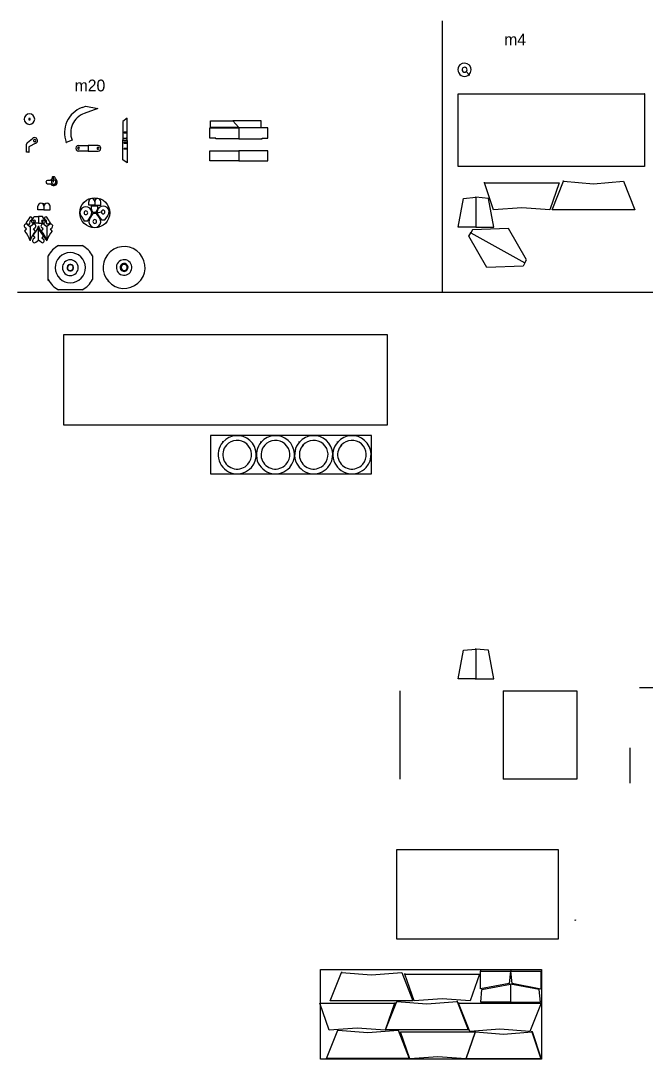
# Model space of a CAD drawing. Extents: x -20454 to 61677, y -13032 to 8789.
# Drawn here: x 19668 to 30290, y -13032 to 4620 of the extents above; entities that cross this region are included whole.
import ezdxf

# ---------------------------------------------------------------- set-up
doc = ezdxf.new("R2010")
doc.units = 0
doc.layers.get('0').update_dxf_attribs({"linetype": 'CONTINUOUS'})

msp = doc.modelspace()

# ---------------------------------------------------------------- linework, layer by layer
for p, q in [((26832, 9), (26832, 4620)), ((27224, 3760), (27234, 3756)), ((27234, 3756), (27283, 3704)), ((27283, 3704), (27292, 3703)), ((27097, 2145), (27097, 3377)), ((27097, 3377), (30259, 3377)), ((30259, 3377), (30259, 3384)), ((30266, 3377), (30259, 3377)), ((30259, 3377), (30259, 2145)), ((20709, 3145), (20771, 3168)), ((20975, 3130), (20747, 3045)), ((20771, 3168), (20975, 3130)), ((19728, 2948), (19722, 2952)), ((19723, 2942), (19728, 2948)), ((19803, 2948), (19810, 2952)), ((19816, 2948), (19803, 2948)), ((21475, 2963), (21399, 2910)), ((21399, 2910), (21399, 2583)), ((21475, 2583), (21475, 2963)), ((22892, 2806), (22892, 2918)), ((22892, 2918), (23271, 2918)), ((23271, 2918), (23271, 2920)), ((23271, 2918), (23373, 2806)), ((23752, 2918), (23271, 2918)), ((23752, 2806), (23752, 2918)), ((21426, 2719), (21426, 2725)), ((21458, 2725), (21426, 2725)), ((21426, 2725), (21430, 2721)), ((21426, 2713), (21458, 2713)), ((22881, 2626), (22881, 2799)), ((22881, 2799), (23373, 2799)), ((23373, 2806), (22892, 2806)), ((23373, 2801), (23373, 2806)), ((23373, 2806), (23752, 2806)), ((23373, 2799), (23373, 2801)), ((23373, 2799), (23373, 2611)), ((23866, 2799), (23373, 2799)), ((23866, 2626), (23866, 2799)), ((19766, 2389), (19766, 2520)), ((19781, 2551), (19867, 2619)), ((19925, 2539), (19806, 2479)), ((19806, 2479), (19806, 2389)), ((19882, 2584), (19893, 2589)), ((19892, 2578), (19882, 2584)), ((20433, 2556), (20439, 2553)), ((20540, 2591), (20439, 2553)), ((20439, 2553), (20446, 2551)), ((20649, 2499), (20815, 2499)), ((20815, 2499), (20815, 2506)), ((20981, 2499), (20815, 2499)), ((20815, 2499), (20815, 2406)), ((21399, 2583), (21392, 2583)), ((21399, 2583), (21475, 2583)), ((21399, 2255), (21399, 2583)), ((21426, 2625), (21458, 2625)), ((21426, 2619), (21426, 2613)), ((21426, 2613), (21430, 2617)), ((21458, 2613), (21426, 2613)), ((21426, 2546), (21426, 2552)), ((21458, 2552), (21426, 2552)), ((21426, 2552), (21430, 2548)), ((21426, 2540), (21458, 2540)), ((21482, 2583), (21475, 2583)), ((21475, 2583), (21475, 2203)), ((22981, 2626), (22881, 2626)), ((22981, 2611), (22981, 2626)), ((23373, 2611), (22981, 2611)), ((23373, 2606), (23373, 2611)), ((23373, 2611), (23766, 2611)), ((23766, 2611), (23766, 2626)), ((23766, 2626), (23866, 2626)), ((19806, 2389), (19766, 2389)), ((19806, 2389), (19815, 2395)), ((19817, 2389), (19806, 2389)), ((20649, 2469), (20644, 2462)), ((20649, 2452), (20649, 2469)), ((20815, 2406), (20649, 2406)), ((20815, 2399), (20815, 2406)), ((20815, 2406), (20981, 2406)), ((20981, 2452), (20981, 2469)), ((20981, 2469), (20986, 2462)), ((21426, 2452), (21458, 2452)), ((21426, 2446), (21426, 2440)), ((21426, 2440), (21430, 2444)), ((21458, 2440), (21426, 2440)), ((22881, 2242), (22881, 2410)), ((22881, 2410), (23373, 2410)), ((23373, 2410), (23373, 2412)), ((23373, 2410), (23373, 2242)), ((23866, 2410), (23373, 2410)), ((23866, 2242), (23866, 2410)), ((21475, 2203), (21399, 2255)), ((23373, 2242), (22881, 2242)), ((23373, 2237), (23373, 2242)), ((23373, 2242), (23866, 2242)), ((30259, 2145), (27097, 2145)), ((20202, 1960), (20202, 1940)), ((20226, 1967), (20208, 1967)), ((20226, 1967), (20226, 1972)), ((20226, 1916), (20226, 1967)), ((20243, 1967), (20226, 1967)), ((20250, 1940), (20250, 1960)), ((20171, 1906), (20124, 1906)), ((20124, 1851), (20171, 1851)), ((20226, 1878), (20226, 1916)), ((27541, 1865), (27530, 1865)), ((27538, 1875), (27541, 1865)), ((27541, 1865), (28809, 1865)), ((27699, 1407), (27541, 1865)), ((28809, 1865), (28651, 1407)), ((28692, 1408), (28883, 1891)), ((28883, 1891), (28873, 1891)), ((28888, 1900), (28883, 1891)), ((28883, 1891), (29394, 1851)), ((29394, 1851), (29905, 1891)), ((29905, 1891), (30096, 1408)), ((27096, 1112), (27187, 1599)), ((27187, 1599), (27398, 1619)), ((27398, 1619), (27398, 1627)), ((27610, 1599), (27398, 1619)), ((27398, 1619), (27398, 1112)), ((27701, 1112), (27610, 1599)), ((19959, 1438), (19959, 1468)), ((19959, 1407), (19959, 1438)), ((20062, 1468), (20062, 1522)), ((20062, 1468), (20062, 1407)), ((20165, 1438), (20165, 1468)), ((20165, 1407), (20165, 1438)), ((20822, 1515), (20822, 1545)), ((20822, 1483), (20822, 1515)), ((20925, 1483), (20822, 1483)), ((20867, 1446), (20867, 1477)), ((20867, 1477), (20970, 1477)), ((20867, 1416), (20867, 1446)), ((20925, 1545), (20925, 1580)), ((20925, 1545), (20925, 1483)), ((20925, 1479), (20925, 1483)), ((20925, 1483), (21028, 1483)), ((20970, 1480), (20925, 1479)), ((20970, 1477), (20970, 1480)), ((20981, 1477), (20970, 1477)), ((20970, 1477), (20970, 1416)), ((21028, 1515), (21028, 1545)), ((21028, 1483), (21028, 1515)), ((28175, 1442), (27699, 1407)), ((28651, 1407), (28175, 1442)), ((19828, 1220), (19851, 1237)), ((19855, 1220), (19896, 1291)), ((19896, 1291), (19968, 1291)), ((20062, 1407), (19959, 1407)), ((19968, 1291), (19968, 1296)), ((20040, 1291), (19968, 1291)), ((19968, 1291), (19968, 1179)), ((20080, 1220), (20040, 1291)), ((20062, 1403), (20062, 1407)), ((20062, 1407), (20165, 1407)), ((20104, 1220), (20081, 1237)), ((20692, 1297), (20688, 1297)), ((20692, 1293), (20692, 1297)), ((20692, 1297), (20743, 1220)), ((20742, 1357), (20752, 1362)), ((20757, 1357), (20742, 1357)), ((20805, 1220), (20856, 1297)), ((20894, 1345), (20843, 1267)), ((20956, 1345), (20894, 1345)), ((20925, 1357), (21051, 1370)), ((21007, 1268), (20956, 1345)), ((20985, 1311), (20981, 1311)), ((20985, 1307), (20985, 1311)), ((20985, 1311), (21037, 1234)), ((21007, 1272), (21007, 1268)), ((21007, 1268), (21011, 1268)), ((21036, 1370), (21045, 1376)), ((21051, 1370), (21036, 1370)), ((21098, 1234), (21150, 1311)), ((30096, 1408), (28692, 1408)), ((19735, 1044), (19767, 1082)), ((19767, 1082), (19739, 1105)), ((19764, 1173), (19814, 1161)), ((19782, 1157), (19827, 1120)), ((19820, 1166), (19825, 1215)), ((19829, 1215), (19825, 1215)), ((19825, 1215), (19827, 1212)), ((19827, 1120), (19826, 885)), ((19872, 1157), (19827, 1120)), ((19827, 1120), (19827, 1126)), ((19855, 1199), (19855, 1220)), ((19968, 1179), (19875, 1179)), ((19887, 1082), (19915, 1105)), ((19918, 1044), (19887, 1082)), ((19899, 1214), (19917, 1214)), ((19917, 1214), (19908, 1207)), ((19966, 1084), (20111, 880)), ((19967, 893), (19968, 1128)), ((19968, 1174), (19968, 1179)), ((19968, 1179), (20060, 1179)), ((19968, 1134), (19968, 1128)), ((20036, 1214), (20018, 1214)), ((20018, 1214), (20028, 1207)), ((20019, 1045), (20051, 1083)), ((20051, 1083), (20023, 1106)), ((20067, 1158), (20111, 1121)), ((20080, 1199), (20080, 1220)), ((20103, 1215), (20107, 1215)), ((20107, 1215), (20105, 1212)), ((20112, 1166), (20107, 1215)), ((20156, 1158), (20111, 1121)), ((20111, 1121), (20111, 1127)), ((20111, 1121), (20111, 886)), ((20168, 1173), (20118, 1161)), ((20171, 1083), (20199, 1106)), ((20203, 1045), (20171, 1083)), ((20743, 1220), (20805, 1220)), ((20942, 1208), (20957, 1208)), ((20957, 1208), (20947, 1203)), ((21037, 1234), (21098, 1234)), ((27398, 1112), (27096, 1112)), ((27339, 1067), (27309, 1013)), ((27953, 1090), (27339, 1067)), ((27398, 1104), (27398, 1112)), ((27398, 1112), (27701, 1112)), ((28259, 557), (27953, 1090)), ((19826, 879), (19826, 885)), ((19876, 970), (19907, 932)), ((19907, 932), (19879, 909)), ((19922, 856), (19967, 893)), ((20012, 856), (19967, 893)), ((19967, 893), (19967, 887)), ((20059, 970), (20028, 931)), ((20028, 931), (20055, 908)), ((20111, 880), (20111, 886)), ((27279, 959), (27309, 1013)), ((27585, 426), (27279, 959)), ((27309, 1013), (27303, 1016)), ((27309, 1013), (28229, 503)), ((20310, 800), (20711, 800)), ((20134, 223), (20134, 624)), ((20887, 624), (20887, 223)), ((28229, 503), (28259, 557)), ((20464, 391), (20465, 394)), ((20467, 391), (20464, 391)), ((20466, 395), (20468, 394)), ((20468, 394), (20467, 391)), ((21409, 378), (21400, 374)), ((21400, 374), (21405, 362)), ((21405, 362), (21414, 366)), ((21414, 369), (21409, 378)), ((28199, 449), (27585, 426)), ((28229, 503), (28199, 449)), ((28235, 500), (28229, 503)), ((20134, 203), (20134, 223)), ((20134, 223), (20138, 203)), ((20294, 278), (20299, 278)), ((20299, 278), (20297, 273)), ((20403, 350), (20400, 348)), ((20400, 348), (20403, 348)), ((21156, 191), (21146, 189)), ((21155, 181), (21156, 191)), ((21387, 300), (21384, 299)), ((21388, 298), (21387, 300)), ((19615, 9), (26832, 9)), ((20711, 47), (20310, 47)), ((26832, 9), (36196, 9)), ((25895, -721), (20395, -721)), ((20395, -721), (20395, -2246)), ((25895, -2246), (25895, -721)), ((20395, -2246), (25895, -2246)), ((25623, -2430), (22893, -2430)), ((22893, -2430), (22893, -3080)), ((25623, -3080), (25623, -2430)), ((23101, -2541), (23086, -2540)), ((23097, -2526), (23101, -2541)), ((23160, -2604), (23161, -2594)), ((23161, -2594), (23170, -2597)), ((23751, -2541), (23736, -2540)), ((23747, -2526), (23751, -2541)), ((23810, -2604), (23811, -2594)), ((23811, -2594), (23820, -2597)), ((24401, -2541), (24386, -2540)), ((24397, -2526), (24401, -2541)), ((24460, -2604), (24461, -2594)), ((24461, -2594), (24470, -2597)), ((25051, -2541), (25036, -2540)), ((25047, -2526), (25051, -2541)), ((25110, -2604), (25111, -2594)), ((25111, -2594), (25120, -2597)), ((22893, -3080), (25623, -3080)), ((27096, -6567), (27187, -6080)), ((27187, -6080), (27398, -6059)), ((27398, -6059), (27398, -6051)), ((27610, -6080), (27398, -6059)), ((27398, -6059), (27398, -6567)), ((27701, -6567), (27610, -6080)), ((27398, -6567), (27096, -6567)), ((27398, -6575), (27398, -6567)), ((27398, -6567), (27701, -6567)), ((26112, -8270), (26112, -6770)), ((27862, -6770), (29112, -6770)), ((27862, -6770), (27862, -8270)), ((29112, -6770), (29112, -8270)), ((30177, -6713), (30894, -6713)), ((30010, -7737), (30010, -8338)), ((29112, -8270), (27862, -8270)), ((26053, -9466), (28793, -9466)), ((26053, -10991), (26053, -9466)), ((28793, -9466), (28793, -10991)), ((29081, -10674), (29085, -10665)), ((29085, -10665), (29096, -10666)), ((28793, -10991), (26053, -10991)), ((24759, -11507), (28509, -11507)), ((24759, -13032), (24759, -11507)), ((28509, -11507), (28509, -13032)), ((28509, -13032), (24759, -13032))]:
    msp.add_line(p, q)
for points in [[(25116, -11547), (25116, -11558), (25627, -11598), (26138, -11558), (26329, -12041), (24925, -12041), (25116, -11558), (25110, -11558)], [(26188, -11572), (26188, -11583), (27457, -11583), (27298, -12041), (26823, -12005), (26347, -12041), (26188, -11583), (26182, -11583)], [(27477, -11524), (27477, -11535), (27984, -11535), (27964, -11746), (27477, -11837), (27477, -11535), (27473, -11535)], [(27991, -11525), (27991, -11536), (28498, -11536), (28498, -11838), (28011, -11747), (27991, -11536), (27987, -11536)], [(27986, -12066), (27986, -12059), (28494, -12059), (28473, -11848), (27986, -11757), (27986, -12059), (27479, -12059), (27499, -11848), (27986, -11757), (27986, -11752)], [(26027, -12080), (26016, -12080), (25858, -12537), (25382, -12502), (24906, -12537), (24748, -12080), (26016, -12080), (26016, -12075)], [(27088, -12049), (27077, -12049), (27268, -12532), (25865, -12532), (26056, -12049), (26567, -12089), (27077, -12049), (27077, -12044)], [(27101, -12067), (27101, -12078), (28505, -12078), (28314, -12561), (27803, -12520), (27292, -12561), (27101, -12078), (27096, -12078)], [(25053, -12529), (25053, -12540), (25564, -12580), (26075, -12540), (26266, -13022), (24862, -13022), (25053, -12540), (25048, -12540)], [(27397, -12567), (27386, -12567), (27227, -13024), (26752, -12989), (26276, -13024), (26117, -12567), (27386, -12567), (27386, -12562)], [(28509, -13032), (28356, -12568), (28345, -12568), (28503, -13025), (27235, -13025), (27393, -12568), (27869, -12603), (28345, -12568), (28345, -12557)]]:
    msp.add_lwpolyline(points)
msp.add_circle((20925, 1357), 255)
for centre, radius, start, end in [((27205, 3787), 113, 313.5418, 133.5418), ((27205, 3787), 113, 133.5418, 313.5418), ((27205, 3787), 42, 133.5418, 313.5418), ((27205, 3787), 42, 313.5418, 133.5418), ((19816, 2948), 88.8, 0, 180), ((20868, 2715), 458, 110.2903, 200.6361), ((20868, 2715), 352, 110.2621, 200.6892), ((19816, 2948), 88.8, 180, 0), ((19816, 2948), 13.7, 0, 180), ((19816, 2948), 13.7, 180, 0), ((21426, 2719), 6, 90, 270), ((21458, 2719), 6, 270, 90), ((19806, 2520), 40, 128.6535, 180), ((19902, 2584), 50, 297.0187, 134.9685), ((19902, 2584), 20, 0, 180), ((19902, 2584), 20, 180, 0), ((20649, 2452), 46.3, 90.0115, 270.0115), ((20981, 2452), 46.3, 270.0115, 90.0115), ((21426, 2619), 6, 90, 270), ((21426, 2546), 6, 90, 270), ((21458, 2619), 6, 270, 90), ((21458, 2546), 6, 270, 90), ((20649, 2452), 16.2, 90.0115, 270.0115), ((20649, 2452), 16.2, 270.0115, 90.0115), ((20981, 2452), 16.2, 90.0115, 270.0115), ((20981, 2452), 16.2, 270.0115, 90.0115), ((21426, 2446), 6, 90, 270), ((21458, 2446), 6, 270, 90), ((20208, 1960), 6.4, 89.9715, 179.9715), ((20243, 1960), 6.4, 359.9715, 89.9715), ((20124, 1878), 27.4, 89.9715, 269.9715), ((20226, 1878), 61.4, 117.6355, 153.4679), ((20226, 1878), 61.4, 206.4751, 62.3075), ((20226, 1878), 38, 89.9715, 269.9715), ((20193, 1940), 8.6, 297.6355, 359.9715), ((20226, 1878), 38, 269.9715, 89.9715), ((20258, 1940), 8.6, 179.9715, 242.3075), ((20873, 1545), 51.4, 0, 180), ((20976, 1545), 51.4, 0, 180), ((20011, 1468), 51.4, 0, 180), ((20114, 1468), 51.4, 0, 180), ((20774, 1357), 101, 324.403, 215.799), ((20918, 1416), 51.4, 180, 0), ((21067, 1370), 101, 324.403, 215.799), ((20268, 942), 561, 142.9856, 154.8355), ((19837, 1259), 26.4, 302.1596, 129.3124), ((20095, 1259), 26.4, 50.6876, 237.8404), ((19664, 942), 561, 25.1645, 37.0144), ((20774, 1357), 31.5, 0, 180), ((20774, 1357), 31.5, 180, 0), ((20925, 1208), 101, 144.403, 35.799), ((20925, 1208), 31.5, 0, 180), ((21067, 1370), 31.5, 0, 180), ((21067, 1370), 31.5, 180, 0), ((19760, 1131), 33.9, 50.417, 230.417), ((19765, 1178), 5.4, 154.8355, 256.9327), ((19815, 1166), 5.4, 256.9327, 354.4132), ((19834, 1213), 8.6, 131.0853, 172.1704), ((19875, 1199), 20, 180, 270), ((19893, 1131), 33.9, 309.409, 129.409), ((19454, 1321), 549, 320.2306, 339.4529), ((19899, 1214), 17.5, 0, 180), ((19899, 1214), 17.5, 180, 0), ((20482, 1319), 549, 200.3731, 219.5954), ((20045, 1132), 33.9, 50.417, 230.417), ((20036, 1214), 17.5, 0, 180), ((20036, 1214), 17.5, 180, 0), ((20060, 1199), 20, 270, 360), ((20098, 1213), 8.6, 7.8296, 48.9147), ((20117, 1166), 5.4, 185.5868, 283.0673), ((20178, 1132), 33.9, 309.409, 129.409), ((20167, 1178), 5.4, 283.0673, 25.1645), ((20925, 1208), 31.5, 180, 0), ((19312, 694), 549, 20.3731, 39.5954), ((20340, 693), 549, 140.2306, 159.4529), ((19901, 882), 33.9, 129.409, 309.409), ((20034, 882), 33.9, 230.417, 50.417), ((19597, 695), 549, 20.3731, 39.5954), ((20625, 694), 549, 140.2306, 159.4529), ((20510, 423), 426, 118.0288, 151.9712), ((20510, 423), 426, 28.0288, 61.9712), ((21423, 427), 356, 41.4496, 221.4496), ((20510, 423), 256, 34.542, 214.542), ((20510, 423), 256, 214.542, 34.542), ((20510, 423), 134, 34.542, 214.542), ((21423, 427), 356, 221.4496, 41.4496), ((21423, 427), 132, 73.9734, 253.9734), ((21423, 427), 132, 253.9734, 73.9734), ((20510, 423), 134, 214.542, 34.542), ((20510, 423), 56.1, 34.542, 214.542), ((20510, 423), 51.4, 34.542, 214.542), ((20510, 423), 56.1, 214.542, 34.542), ((20510, 423), 51.4, 214.542, 34.542), ((21423, 427), 67.6, 73.9734, 253.9734), ((21423, 427), 51.4, 73.9734, 253.9734), ((21423, 427), 67.6, 253.9734, 73.9734), ((21423, 427), 51.4, 253.9734, 73.9734), ((20510, 423), 426, 208.0288, 241.9712), ((20510, 423), 426, 298.0288, 331.9712), ((23343, -2756), 324, 318.4303, 138.4303), ((23993, -2756), 324, 318.4303, 138.4303), ((24643, -2756), 324, 318.4303, 138.4303), ((25293, -2756), 324, 318.4303, 138.4303), ((23343, -2756), 324, 138.4303, 318.4303), ((23343, -2756), 244, 138.4303, 318.4303), ((23343, -2756), 244, 318.4303, 138.4303), ((23993, -2756), 324, 138.4303, 318.4303), ((23993, -2756), 244, 138.4303, 318.4303), ((23993, -2756), 244, 318.4303, 138.4303), ((24643, -2756), 324, 138.4303, 318.4303), ((24643, -2756), 244, 138.4303, 318.4303), ((24643, -2756), 244, 318.4303, 138.4303), ((25293, -2756), 324, 138.4303, 318.4303), ((25293, -2756), 244, 138.4303, 318.4303), ((25293, -2756), 244, 318.4303, 138.4303)]:
    msp.add_arc(centre, radius, start, end)

# ---------------------------------------------------------------- texts
for s, p in [('m4', (27878, 4202)), ('m20', (20583, 3420))]:
    msp.add_text(s, height=200).set_placement(p)

doc.saveas('drawing.dxf')
